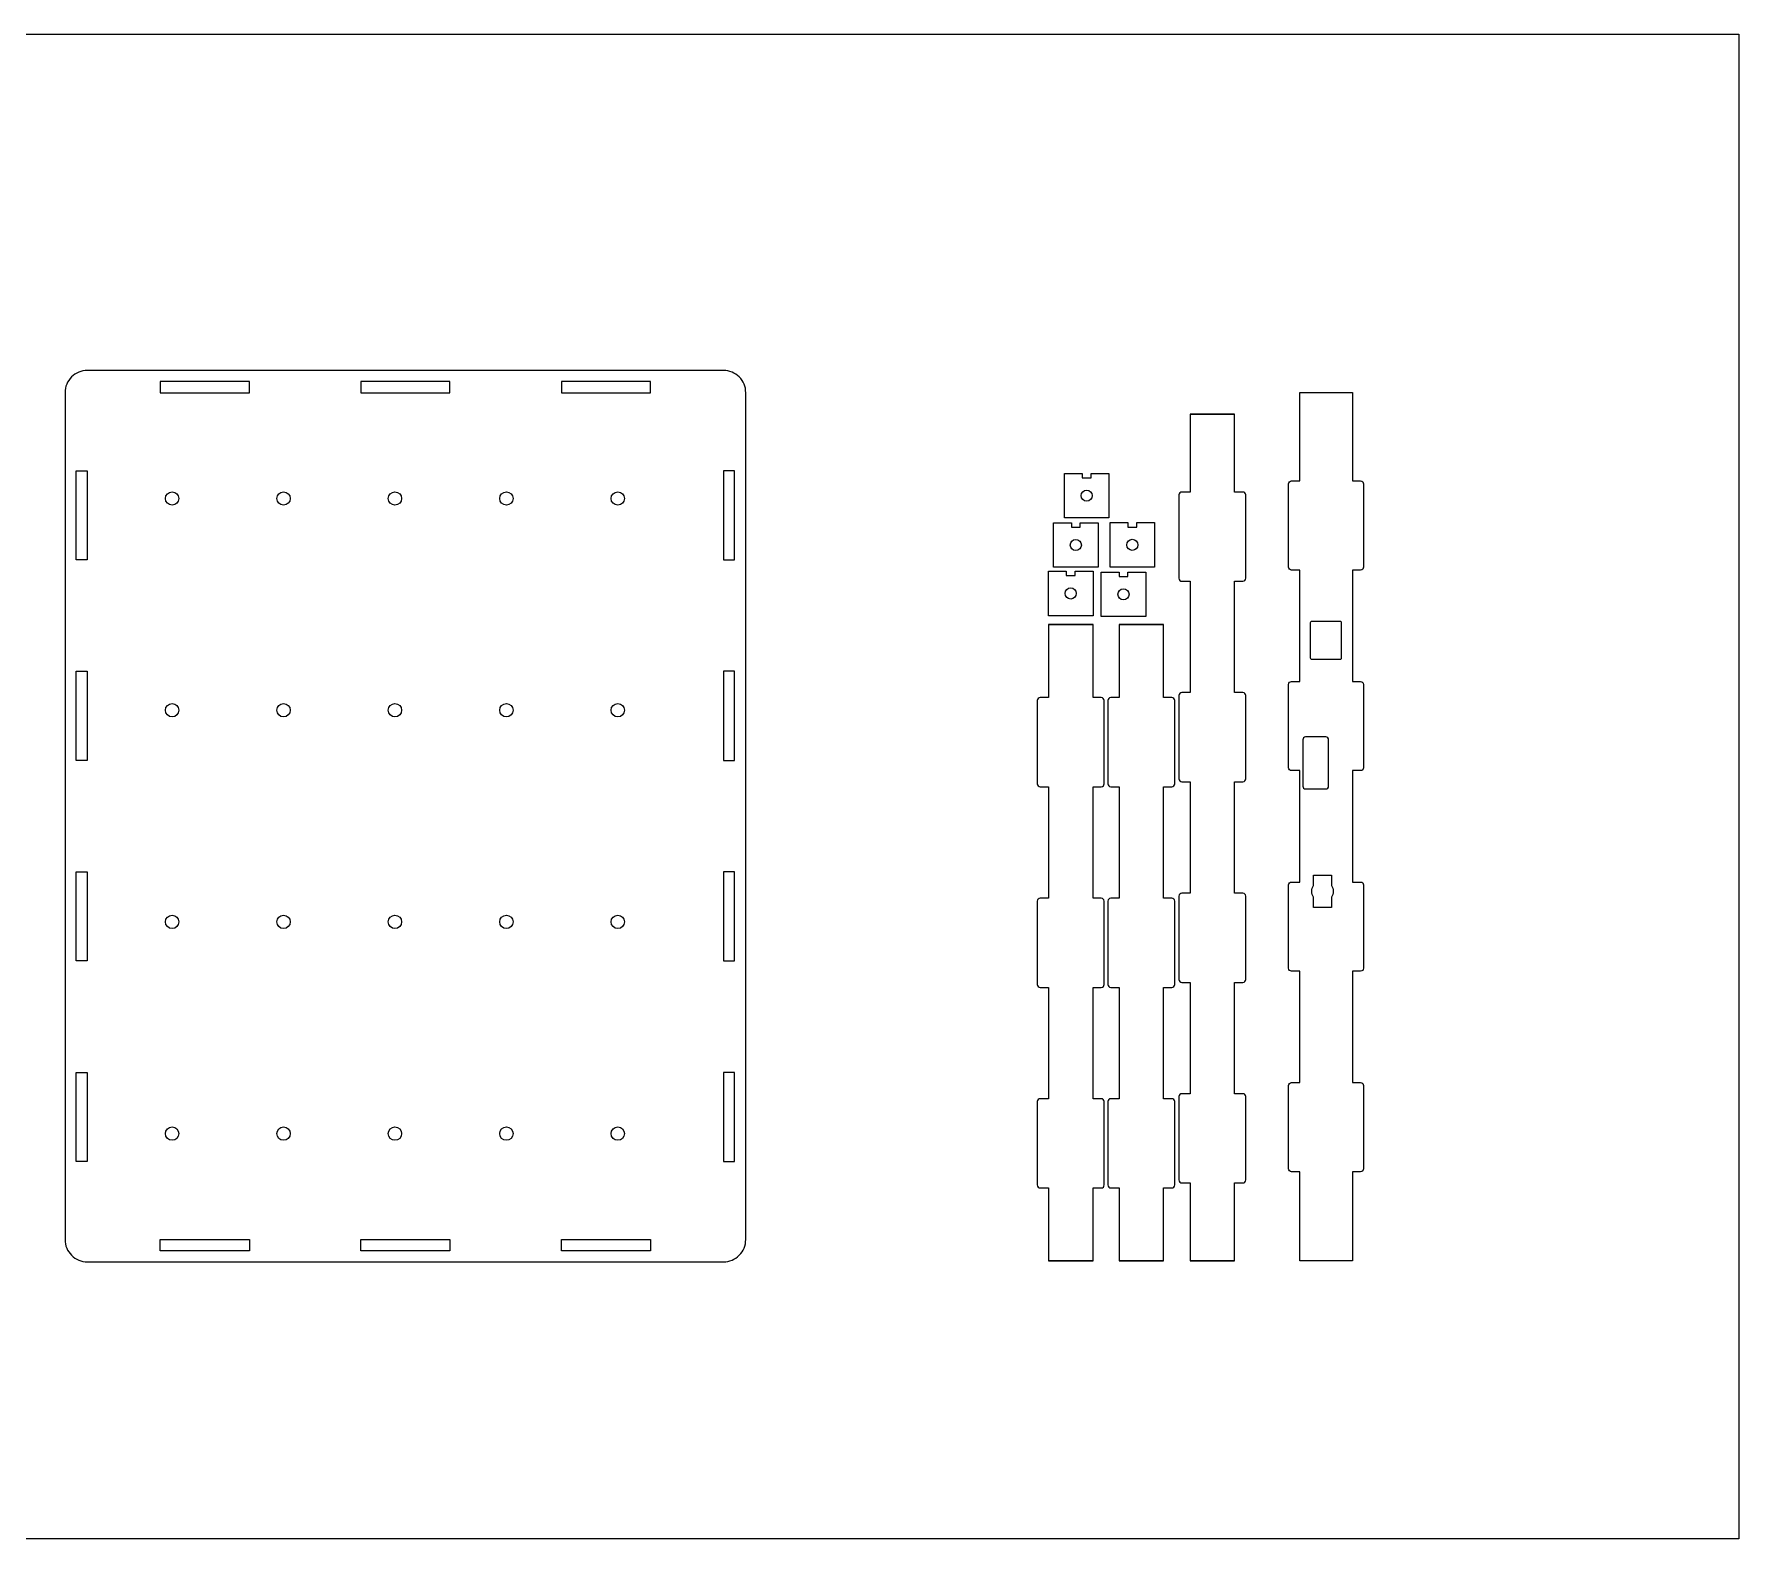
# Model space of a CAD drawing. Header units: inches. Extents: x 17812.8 to 17878, y 16362.7 to 16399.4.
# Drawn here: x 17828.43 to 17847.56, y 16362.68 to 16379.56 of the extents above; entities that cross this region are included whole.
import ezdxf

# ---------------------------------------------------------------- set-up
doc = ezdxf.new("R2010")
doc.units = ezdxf.units.IN
doc.header["$MEASUREMENT"] = 0

msp = doc.modelspace()

# ---------------------------------------------------------------- linework, layer by layer
at = {"color": 6}
msp.add_lwpolyline([(17812.836, 16379.565), (17847.557, 16379.565), (17847.557, 16362.684), (17812.836, 16362.684)], close=True, dxfattribs=at)
at = {"color": 2}
for points in [[(17836.414, 16375.542, 0.414214), (17836.164, 16375.792), (17829.026, 16375.792, 0.414214), (17828.776, 16375.542), (17828.776, 16366.042, 0.414214), (17829.026, 16365.792), (17836.164, 16365.792, 0.414214), (17836.414, 16366.042), (17836.414, 16375.542)], [(17841.399, 16375.302), (17841.399, 16374.427), (17841.307, 16374.427, 0.414214), (17841.274, 16374.395), (17841.274, 16373.46, 0.414214), (17841.307, 16373.427), (17841.399, 16373.427), (17841.399, 16372.177), (17841.307, 16372.177, 0.414214), (17841.274, 16372.145), (17841.274, 16371.21, 0.414214), (17841.307, 16371.177), (17841.399, 16371.177), (17841.399, 16369.927), (17841.307, 16369.927, 0.414214), (17841.274, 16369.895), (17841.274, 16368.96, 0.414214), (17841.307, 16368.927), (17841.399, 16368.927), (17841.399, 16367.677), (17841.307, 16367.677, 0.414214), (17841.274, 16367.645), (17841.274, 16366.71, 0.414214), (17841.307, 16366.677), (17841.399, 16366.677), (17841.399, 16365.802), (17841.899, 16365.802), (17841.899, 16366.677), (17841.992, 16366.677, 0.414214), (17842.024, 16366.71), (17842.024, 16367.645, 0.414214), (17841.992, 16367.677), (17841.899, 16367.677), (17841.899, 16368.927), (17841.992, 16368.927, 0.414214), (17842.024, 16368.96), (17842.024, 16369.895, 0.414214), (17841.992, 16369.927), (17841.899, 16369.927), (17841.899, 16371.177), (17841.992, 16371.177, 0.414214), (17842.024, 16371.21), (17842.024, 16372.145, 0.414214), (17841.992, 16372.177), (17841.899, 16372.177), (17841.899, 16373.427), (17841.992, 16373.427, 0.414214), (17842.024, 16373.46), (17842.024, 16374.395, 0.414214), (17841.992, 16374.427), (17841.899, 16374.427), (17841.899, 16375.302)], [(17840.31, 16365.802), (17840.31, 16366.621), (17840.403, 16366.621, 0.414214), (17840.435, 16366.654), (17840.435, 16367.589, 0.414214), (17840.403, 16367.621), (17840.31, 16367.621), (17840.31, 16368.871), (17840.403, 16368.871, 0.414214), (17840.435, 16368.904), (17840.435, 16369.839, 0.414214), (17840.403, 16369.871), (17840.31, 16369.871), (17840.31, 16371.121), (17840.403, 16371.121, 0.414214), (17840.435, 16371.154), (17840.435, 16372.089, 0.414214), (17840.403, 16372.121), (17840.31, 16372.121), (17840.31, 16372.94), (17839.81, 16372.94), (17839.81, 16372.121), (17839.718, 16372.121, 0.414214), (17839.685, 16372.089), (17839.685, 16371.154, 0.414214), (17839.718, 16371.121), (17839.81, 16371.121), (17839.81, 16369.871), (17839.718, 16369.871, 0.414214), (17839.685, 16369.839), (17839.685, 16368.904, 0.414214), (17839.718, 16368.871), (17839.81, 16368.871), (17839.81, 16367.621), (17839.718, 16367.621, 0.414214), (17839.685, 16367.589), (17839.685, 16366.654, 0.414214), (17839.718, 16366.621), (17839.81, 16366.621), (17839.81, 16365.802), (17840.31, 16365.802), (17839.81, 16365.802)], [(17841.102, 16365.802), (17841.102, 16366.621), (17841.194, 16366.621, 0.414214), (17841.227, 16366.654), (17841.227, 16367.589, 0.414214), (17841.194, 16367.621), (17841.102, 16367.621), (17841.102, 16368.871), (17841.194, 16368.871, 0.414214), (17841.227, 16368.904), (17841.227, 16369.839, 0.414214), (17841.194, 16369.871), (17841.102, 16369.871), (17841.102, 16371.121), (17841.194, 16371.121, 0.414214), (17841.227, 16371.154), (17841.227, 16372.089, 0.414214), (17841.194, 16372.121), (17841.102, 16372.121), (17841.102, 16372.94), (17840.602, 16372.94), (17840.602, 16372.121), (17840.509, 16372.121, 0.414214), (17840.477, 16372.089), (17840.477, 16371.154, 0.414214), (17840.509, 16371.121), (17840.602, 16371.121), (17840.602, 16369.871), (17840.509, 16369.871, 0.414214), (17840.477, 16369.839), (17840.477, 16368.904, 0.414214), (17840.509, 16368.871), (17840.602, 16368.871), (17840.602, 16367.621), (17840.509, 16367.621, 0.414214), (17840.477, 16367.589), (17840.477, 16366.654, 0.414214), (17840.509, 16366.621), (17840.602, 16366.621), (17840.602, 16365.802), (17841.102, 16365.802), (17840.602, 16365.802)]]:
    msp.add_lwpolyline(points, format="xyb", dxfattribs=at)
for points in [[(17830.845, 16375.667), (17829.845, 16375.667), (17829.845, 16375.542), (17830.845, 16375.542)], [(17833.095, 16375.667), (17832.095, 16375.667), (17832.095, 16375.542), (17833.095, 16375.542)], [(17835.345, 16375.667), (17834.345, 16375.667), (17834.345, 16375.542), (17835.345, 16375.542)], [(17841.899, 16375.302), (17841.399, 16375.302)], [(17829.026, 16374.667), (17829.026, 16373.667), (17828.901, 16373.667), (17828.901, 16374.667)], [(17836.164, 16374.667), (17836.164, 16373.667), (17836.289, 16373.667), (17836.289, 16374.667)], [(17839.989, 16374.137), (17839.989, 16374.637), (17840.189, 16374.637), (17840.189, 16374.587), (17840.239, 16374.587), (17840.289, 16374.587), (17840.289, 16374.637), (17840.489, 16374.637), (17840.489, 16374.137)], [(17840.367, 16374.083), (17840.367, 16373.583), (17839.867, 16373.583), (17839.867, 16374.083), (17840.067, 16374.083), (17840.067, 16374.033), (17840.117, 16374.033), (17840.167, 16374.033), (17840.167, 16374.083)], [(17840.751, 16374.035), (17840.801, 16374.035), (17840.801, 16374.085), (17841.001, 16374.085), (17841.001, 16373.585), (17840.501, 16373.585), (17840.501, 16374.085), (17840.701, 16374.085), (17840.701, 16374.035)], [(17840.31, 16373.54), (17840.31, 16373.04), (17839.81, 16373.04), (17839.81, 16373.54), (17840.01, 16373.54), (17840.01, 16373.49), (17840.06, 16373.49), (17840.11, 16373.49), (17840.11, 16373.54)], [(17840.652, 16373.48), (17840.702, 16373.48), (17840.702, 16373.53), (17840.902, 16373.53), (17840.902, 16373.03), (17840.402, 16373.03), (17840.402, 16373.53), (17840.602, 16373.53), (17840.602, 16373.48)], [(17829.026, 16372.417), (17829.026, 16371.417), (17828.901, 16371.417), (17828.901, 16372.417)], [(17836.164, 16372.417), (17836.164, 16371.417), (17836.289, 16371.417), (17836.289, 16372.417)], [(17829.026, 16370.167), (17829.026, 16369.167), (17828.901, 16369.167), (17828.901, 16370.167)], [(17836.164, 16370.167), (17836.164, 16369.167), (17836.289, 16369.167), (17836.289, 16370.167)], [(17829.026, 16367.917), (17829.026, 16366.917), (17828.901, 16366.917), (17828.901, 16367.917)], [(17836.164, 16367.917), (17836.164, 16366.917), (17836.289, 16366.917), (17836.289, 16367.917)], [(17830.845, 16365.917), (17829.845, 16365.917), (17829.845, 16366.042), (17830.845, 16366.042)], [(17833.095, 16365.917), (17832.095, 16365.917), (17832.095, 16366.042), (17833.095, 16366.042)], [(17835.345, 16365.917), (17834.345, 16365.917), (17834.345, 16366.042), (17835.345, 16366.042)], [(17841.899, 16365.802), (17841.399, 16365.802)]]:
    msp.add_lwpolyline(points, close=True, dxfattribs=at)
at = {"color": 3}
for points in [[(17843.22, 16373.552), (17843.22, 16372.302), (17843.313, 16372.302, -0.414214), (17843.345, 16372.27), (17843.345, 16371.335, -0.414214), (17843.313, 16371.302), (17843.22, 16371.302), (17843.22, 16370.052), (17843.313, 16370.052, -0.414214), (17843.345, 16370.02), (17843.345, 16369.085, -0.414214), (17843.313, 16369.052), (17843.22, 16369.052), (17843.22, 16367.802), (17843.313, 16367.802, -0.414214), (17843.345, 16367.77), (17843.345, 16366.835, -0.414214), (17843.313, 16366.802), (17843.22, 16366.802), (17843.22, 16365.802), (17842.63, 16365.802), (17842.63, 16366.802), (17842.538, 16366.802, -0.414214), (17842.505, 16366.835), (17842.505, 16367.77, -0.414214), (17842.538, 16367.802), (17842.63, 16367.802), (17842.63, 16369.052), (17842.538, 16369.052, -0.414214), (17842.505, 16369.085), (17842.505, 16370.02, -0.414214), (17842.538, 16370.052), (17842.63, 16370.052), (17842.63, 16371.302), (17842.538, 16371.302, -0.414214), (17842.505, 16371.335), (17842.505, 16372.27, -0.414214), (17842.538, 16372.302), (17842.63, 16372.302), (17842.63, 16373.552), (17842.538, 16373.552, -0.414214), (17842.505, 16373.585), (17842.505, 16374.52, -0.414214), (17842.538, 16374.552), (17842.63, 16374.552), (17842.63, 16375.545), (17843.22, 16375.545), (17843.22, 16374.552), (17843.313, 16374.552, -0.414214), (17843.345, 16374.52), (17843.345, 16373.585, -0.414214), (17843.313, 16373.552)], [(17843.083, 16372.552, 0.414214), (17843.098, 16372.567), (17843.098, 16372.962, 0.414214), (17843.083, 16372.977), (17842.763, 16372.977, 0.414214), (17842.748, 16372.962), (17842.748, 16372.567, 0.414214), (17842.763, 16372.552)], [(17842.784, 16369.882, -0.301511), (17842.784, 16370.015), (17842.784, 16370.131), (17842.984, 16370.131), (17842.984, 16370.015, -0.301511), (17842.984, 16369.882), (17842.984, 16369.766), (17842.784, 16369.766)]]:
    msp.add_lwpolyline(points, format="xyb", close=True, dxfattribs=at)
at = {"color": 2}
for points in [[(17839.81, 16372.941), (17840.31, 16372.94), (17839.81, 16372.94), (17840.31, 16372.941)], [(17840.602, 16372.941), (17841.102, 16372.94), (17840.602, 16372.94), (17841.102, 16372.941)]]:
    msp.add_lwpolyline(points, dxfattribs=at)
at = {"color": 3}
msp.add_lwpolyline([(17842.695, 16371.68, 0.414214), (17842.664, 16371.648), (17842.664, 16371.128, 0.414214), (17842.695, 16371.097), (17842.923, 16371.097, 0.414214), (17842.954, 16371.128), (17842.954, 16371.648, 0.414214), (17842.923, 16371.68), (17842.695, 16371.68)], format="xyb", dxfattribs=at)
at = {"color": 2}
for centre, radius in [((17829.978, 16374.355), 0.075), ((17831.228, 16374.355), 0.075), ((17832.478, 16374.355), 0.075), ((17833.728, 16374.355), 0.075), ((17834.978, 16374.355), 0.075), ((17840.239, 16374.387), 0.0625), ((17840.117, 16373.833), 0.0625), ((17840.751, 16373.835), 0.0625), ((17840.06, 16373.29), 0.0625), ((17840.652, 16373.28), 0.0625), ((17829.978, 16371.98), 0.075), ((17831.228, 16371.98), 0.075), ((17832.478, 16371.98), 0.075), ((17833.728, 16371.98), 0.075), ((17834.978, 16371.98), 0.075), ((17829.978, 16369.605), 0.075), ((17831.228, 16369.605), 0.075), ((17832.478, 16369.605), 0.075), ((17833.728, 16369.605), 0.075), ((17834.978, 16369.605), 0.075), ((17829.978, 16367.23), 0.075), ((17831.228, 16367.23), 0.075), ((17832.478, 16367.23), 0.075), ((17833.728, 16367.23), 0.075), ((17834.978, 16367.23), 0.075)]:
    msp.add_circle(centre, radius, dxfattribs=at)

doc.saveas('drawing.dxf')
